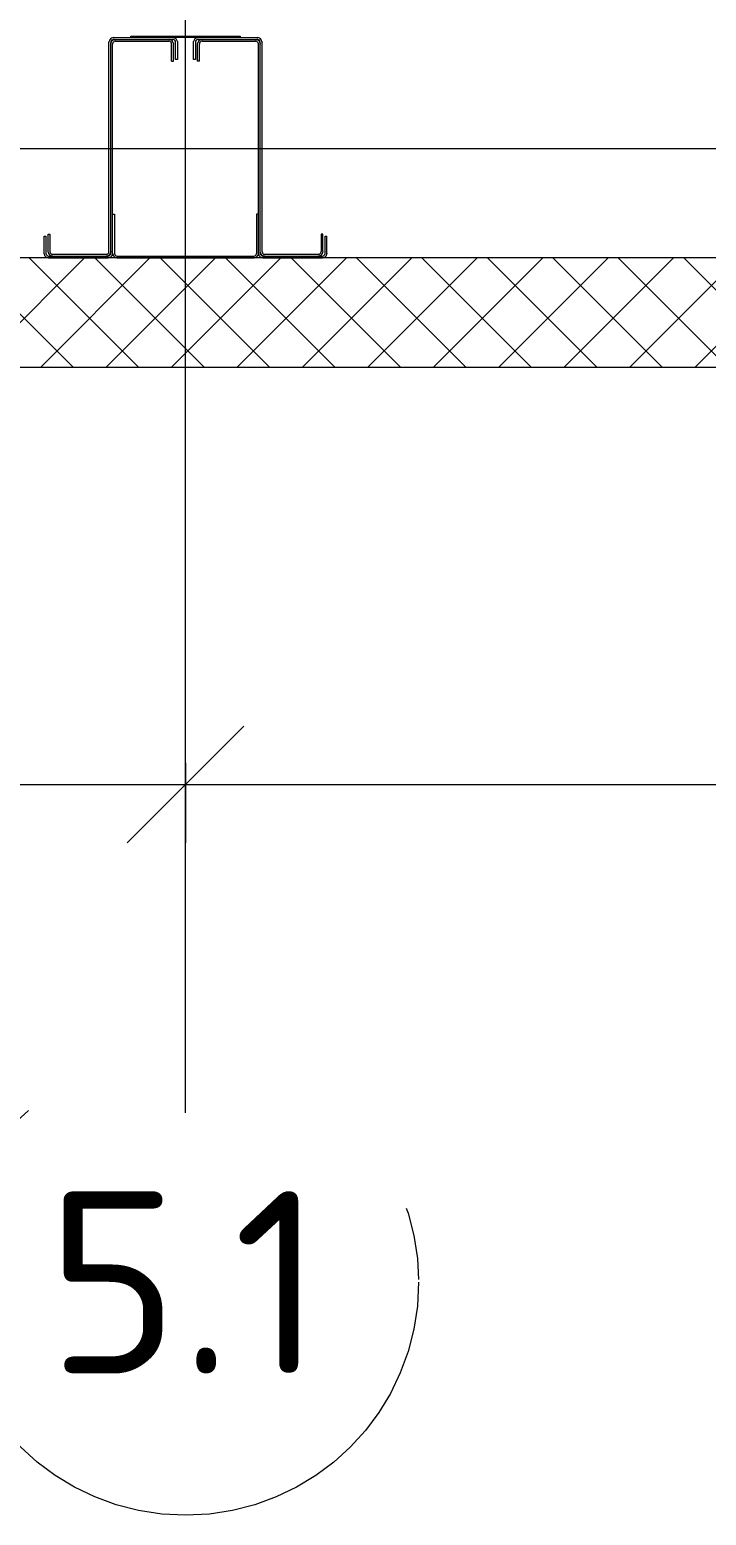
# Model space of a CAD drawing. Header units: metres. Extents: x -2111 to 158, y 19 to 1277.
# Drawn here: x 43.562 to 44.49, y 19.461 to 21.5 of the extents above; entities that cross this region are included whole.
import ezdxf
from ezdxf.enums import TextEntityAlignment as Align

# ---------------------------------------------------------------- set-up
doc = ezdxf.new("R2010")
doc.units = ezdxf.units.M
doc.header["$PDMODE"] = 35
doc.header["$PDSIZE"] = 0.03
for name, pattern in [('XKITLINE00', [0]), ('XKITLINE02', [4, 2, -2]), ('Xref_level ST-8$0$DASHDOT', [25.4, 12.7, -6.35, 0, -6.35])]:
    doc.linetypes.add(name, pattern=pattern)
doc.layers.get('Defpoints').update_dxf_attribs({"color": 4})
for name, color, linetype, lineweight in [('Part', 5, 'Continuous', 0), ('S-WALL-PATT', 7, 'Continuous', 0), ('Выноски', 7, 'Continuous', 15), ('Оси', 250, 'Xref_level ST-8$0$DASHDOT', 5), ('Привязки', 7, 'Continuous', 9)]:
    doc.layers.add(name, color=color, linetype=linetype, lineweight=lineweight)
doc.styles.add('Норм 2.5', font='isocpeur.ttf', dxfattribs={"height": 2.5})
doc.dimstyles.new('Норм Оси', dxfattribs={"dimtxt": 2.5, "dimasz": 2, "dimexe": 1, "dimexo": 0.6267, "dimgap": 0.81, "dimtad": 1, "dimdec": 0, "dimlfac": 1000, "dimrnd": 10, "dimzin": 0, "dimtxsty": 'Норм 2.5', "dimblk": 'OBLIQUE', "dimcen": 0.9, "dimdle": 1.2, "dimclrd": 256, "dimclrt": 256, "dimadec": 3, "dimazin": 0, "dimtfac": 1, "dimtdec": 0, "dimtofl": 0, "dimtmove": 0, "dimatfit": 3, "dimfxl": 1, "dimtfill": 1, "dimtolj": 1, "dimtzin": 0, "dimlwd": -1, "dimlwe": -1, "dimarcsym": 0})

# ---------------------------------------------------------------- blocks, each defined once
blk = doc.blocks.new('Колонна К2')
at = {"layer": 'Part', "linetype": 'XKITLINE00', "lineweight": 0}
for p, q in [((-105, 146), (-104.9338393723592, 146.9250464488287)), ((-105, -141), (-105, 146)), ((-102.4529647831805, 146.5683505327906), (-102.5, 145.9107122735586)), ((-102.5, -141.0892877264414), (-102.5, 145.9107122735586)), ((-102.5, 143.5892877264414), (-102.440160356462, 144.4259552691365)), ((-102.5, -143.4107122735586), (-102.5, 143.5892877264414)), ((-99.95928576774895, 144.0692593530985), (-100, 143.5)), ((-100, -143.5), (-100, 143.5)), ((-99.42504644859582, 152.4338393722428), (-98.5, 152.5)), ((-98.41071227332577, 150), (-99.06835053255782, 149.9529647834133)), ((-98.5, 152.5), (-17.5, 152.5)), ((-98.41071227332577, 150), (-17.58928772620857, 150)), ((-96.92595526902005, 149.9401603563456), (-96.08928772620857, 150)), ((-96, 147.5), (-96.56925935298204, 147.4592857675161)), ((-96.08928772620857, 150), (-22.91071227332577, 150)), ((-96, 147.5), (-23, 147.5)), ((-22.43074064701796, 147.4592857675161), (-23, 147.5)), ((-22.91071227332577, 150), (-22.07404473097995, 149.9401603563456)), ((-19, 143.5), (-19.04071423225105, 144.0692593530985)), ((-19, 120), (-19, 143.5)), ((-16.93164946697652, 149.9529647834133), (-17.58928772620857, 150)), ((-17.5, 152.5), (-16.57495355140418, 152.4338393722428)), ((-16.559839643538, 144.4259552691365), (-16.5, 143.5892877264414)), ((-16.5, 120), (-16.5, 143.5892877264414)), ((-13.5, 145.9107122735586), (-13.54703521635383, 146.5683505327906)), ((-13.5, 122.5), (-13.5, 145.9107122735586)), ((-11.06616062764078, 146.9250464488287), (-11, 146)), ((-11, 146), (-11, 122.5)), ((11, 146), (11.06616062764078, 146.9250464488287)), ((11, 122.5), (11, 146)), ((13.54703521681949, 146.5683505327906), (13.5, 145.9107122735586)), ((13.5, 145.9107122735586), (13.5, 122.5)), ((16.5, 143.5892877264414), (16.559839643538, 144.4259552691365)), ((16.5, 120), (16.5, 143.5892877264414)), ((16.57495355140418, 152.4338393722428), (17.5, 152.5)), ((17.58928772667423, 150), (16.93164946744218, 149.9529647834133)), ((17.5, 152.5), (98.5, 152.5)), ((17.58928772667423, 150), (98.41071227379143, 150)), ((19.04071423271671, 144.0692593530985), (19, 143.5)), ((19, 120), (19, 143.5)), ((22.07404473097995, 149.9401603563456), (22.91071227379143, 150)), ((23, 147.5), (22.43074064701796, 147.4592857675161)), ((22.91071227379143, 150), (96.08928772667423, 150)), ((23, 147.5), (96, 147.5)), ((96.56925935298204, 147.4592857675161), (96, 147.5)), ((96.08928772667423, 150), (96.92595526902005, 149.9401603563456)), ((99.06835053302348, 149.9529647834133), (98.41071227379143, 150)), ((98.5, 152.5), (99.42504644859582, 152.4338393722428)), ((100, 143.5), (99.95928576774895, 144.0692593530985)), ((100, -143.5), (100, 143.5)), ((102.440160356462, 144.4259552691365), (102.5, 143.5892877264414)), ((102.5, 145.9107122735586), (102.4529647836462, 146.5683505327906)), ((102.5, -141.0892877264414), (102.5, 145.9107122735586)), ((102.5, -143.4107122735586), (102.5, 143.5892877264414)), ((104.9338393723592, 146.9250464488287), (105, 146)), ((105, -141), (105, 146)), ((-11, 122.5), (-13.5, 122.5)), ((13.5, 122.5), (11, 122.5)), ((-19, 120), (-16.5, 120)), ((19, 120), (16.5, 120)), ((-100, -143.5), (-100, -89.93383938604177)), ((-100, -89.93383938604177), (-97.5, -89.93383938604177)), ((-97.5, -89.93383938604177), (-97.47648239159025, -143.7395314031746)), ((97.5, -89.93383938604177), (97.47648239159025, -143.7395314031746)), ((100, -89.93383938604177), (97.5, -89.93383938604177)), ((100.0330803138204, -143.9625232244143), (100, -89.93383938604177)), ((-194, -143.5), (-194, -120)), ((-194, -120), (-191.5, -120)), ((-191.5, -120), (-191.5, -143.4107122735586)), ((-188.5, -117.5), (-186, -117.5)), ((-188.5, -141.0892877264414), (-188.5, -117.5)), ((-186, -117.5), (-186, -141)), ((188.5, -117.5), (186, -117.5)), ((186, -117.5), (186, -141)), ((188.5, -141.0892877264414), (188.5, -117.5)), ((191.5, -120), (191.5, -120)), ((191.5, -120), (191.5, -120)), ((191.5, -143.4107122735586), (191.5, -120)), ((191.5, -120), (194, -120)), ((194, -143.5), (194, -120)), ((-188.440160356462, -141.9259552691365), (-188.5, -141.0892877264414)), ((-186, -141), (-185.9592857672833, -141.5692593530985)), ((-105.040714232251, -141.5692593530985), (-105, -141)), ((-102.5, -141.0892877264414), (-102.559839643538, -141.9259552691365)), ((102.559839643538, -141.9259552691365), (102.5, -141.0892877264414)), ((105, -141), (105.0407142327167, -141.5692593530985)), ((185.959285767749, -141.5692593530985), (186, -141)), ((188.5, -141.0892877264414), (188.440160356462, -141.9259552691365)), ((-193.9338393723592, -144.4250464488287), (-194, -143.5)), ((-191.5, -143.4107122735586), (-191.4529647831805, -144.0683505327906)), ((-187.5, -150), (-188.4250464485958, -149.9338393722428)), ((-188.0683505325578, -147.4529647834133), (-187.4107122733258, -147.5)), ((-187.5, -150), (-106.5, -150)), ((-187.4107122733258, -147.5), (-106.5892877262086, -147.5)), ((-182.0892877262086, -147.5), (-182.9259552690201, -147.4401603563456)), ((-182.569259352982, -144.9592857675161), (-182, -145)), ((-182.0892877262086, -147.5), (-108.9107122733258, -147.5)), ((-182, -145), (-109, -145)), ((-109, -145), (-108.430740647018, -144.9592857675161)), ((-108.0740447309799, -147.4401603563456), (-108.9107122733258, -147.5)), ((-106.5892877262086, -147.5), (-105.9316494669765, -147.4529647834133)), ((-105.5749535514042, -149.9338393722428), (-106.5, -150)), ((-102.5470352163538, -144.0683505327906), (-102.5, -143.4107122735586)), ((-99.93383937235922, -144.4250464488287), (-100, -143.5)), ((-97.5, -143.4107122735586), (-97.4529647831805, -144.0683505327906)), ((-94.42504644854769, -149.9338393722575), (94.42504644854789, -149.9338393722575)), ((-94.06835053264085, -147.4529647834324), (94.06835053264102, -147.4529647834324)), ((97.5, -143.4107122735586), (97.4529647831805, -144.0683505327906)), ((99.93383937235922, -144.4250464488287), (100, -143.5)), ((100.0661606276408, -144.4250464488287), (100, -143.5)), ((102.5, -143.4107122735586), (102.5470352168195, -144.0683505327906)), ((106.5, -150), (105.5749535514042, -149.9338393722428)), ((105.9316494674422, -147.4529647834133), (106.5892877266742, -147.5)), ((106.5, -150), (187.5, -150)), ((106.5892877266742, -147.5), (187.4107122737914, -147.5)), ((108.9107122737914, -147.5), (108.0740447309799, -147.4401603563456)), ((108.430740647018, -144.9592857675161), (109, -145)), ((108.9107122737914, -147.5), (182.0892877266742, -147.5)), ((109, -145), (182, -145)), ((182, -145), (182.569259352982, -144.9592857675161)), ((182.9259552690201, -147.4401603563456), (182.0892877266742, -147.5)), ((187.4107122737914, -147.5), (188.0683505330235, -147.4529647834133)), ((188.4250464485958, -149.9338393722428), (187.5, -150)), ((191.4529647836462, -144.0683505327906), (191.5, -143.4107122735586)), ((194, -143.5), (193.9338393723592, -144.4250464488287))]:
    blk.add_line(p, q, dxfattribs=at)
at = {"layer": 'Part', "linetype": 'XKITLINE02', "lineweight": 0}
for p, q in [((-100, -140.0001452717697), (-100, 139.9998547282303)), ((100, -140.0001452717697), (100, 139.9998547282303))]:
    blk.add_line(p, q, dxfattribs=at)
at = {"layer": 'Part', "linetype": 'XKITLINE00', "lineweight": 0}
blk.add_lwpolyline([(-74.99999999999999, 152.5), (-74.99999999999999, 154.5), (74.99999999999999, 154.5), (74.99999999999999, 152.5), (-74.99999999999999, 152.5)], dxfattribs=at)
for centre, radius, start, end in [((-98.5, 146), 6.499999999995562, 98.18181817978395, 171.8181818202161), ((-98.5, 146), 3.993614015769151, 98.18181817978395, 171.8181818202161), ((-96, 143.5), 6.506385984226687, 98.18181817978395, 171.8181818202161), ((-96, 143.5), 3.999999999991231, 98.18181817978395, 171.8181818202161), ((-23, 143.5), 3.999999999987617, 8.181818179783926, 81.81818182021608), ((-23, 143.5), 6.50638598422186, 8.181818179783926, 81.81818182021608), ((-17.5, 146), 3.993614015776985, 8.181818179783926, 81.81818182021608), ((-17.5, 146), 6.499999999989522, 8.181818179783926, 81.81818182021608), ((17.5, 146), 6.499999999999175, 98.18181817978395, 171.8181818202161), ((17.5, 146), 3.993614015773978, 98.18181817978395, 171.8181818202161), ((23, 143.5), 6.506385984229692, 98.18181817978395, 171.8181818202161), ((23, 143.5), 3.999999999996058, 98.18181817978395, 171.8181818202161), ((96, 143.5), 3.999999999996058, 8.181818179783926, 81.81818182021608), ((96, 143.5), 6.506385984231515, 8.181818179783926, 81.81818182021608), ((98.5, 146), 3.993614015764325, 8.181818179783926, 81.81818182021608), ((98.5, 146), 6.499999999989522, 8.181818179783926, 81.81818182021608), ((-182, -141), 6.506385984230301, 188.1818181797839, 261.8181818202161), ((-182, -141), 3.999999999987617, 188.1818181797839, 261.8181818202161), ((-109, -141), 3.999999999991231, 278.1818181797839, 351.8181818202161), ((-109, -141), 6.506385984226687, 278.1818181797839, 351.8181818202161), ((109, -141), 6.506385984231515, 188.1818181797839, 261.8181818202161), ((109, -141), 3.999999999996058, 188.1818181797839, 261.8181818202161), ((182, -141), 4.000000000000884, 278.1818181797839, 351.8181818202161), ((182, -141), 6.506385984222467, 278.1818181797839, 351.8181818202161), ((-187.5, -143.5), 6.499999999998569, 188.1818181797839, 261.8181818202161), ((-187.5, -143.5), 3.993614015776985, 188.1818181797839, 261.8181818202161), ((-106.5, -143.5), 3.993614015769151, 278.1818181797839, 351.8181818202161), ((-106.5, -143.5), 6.499999999999782, 278.1818181797839, 351.8181818202161), ((-93.5, -143.5), 6.499999999998569, 188.181818179784, 261.8181818202164), ((-93.5, -143.5), 3.993614015776985, 188.181818179784, 261.8181818202164), ((93.5, -143.5), 3.993614015776985, 278.1818181797836, 351.8181818202161), ((93.5, -143.5), 6.499999999998569, 278.1818181797836, 351.8181818202161), ((106.5, -143.5), 6.499999999993742, 188.1818181797839, 261.8181818202161), ((106.5, -143.5), 3.993614015764325, 188.1818181797839, 261.8181818202161), ((187.5, -143.5), 3.993614015778804, 278.1818181797839, 351.8181818202161), ((187.5, -143.5), 6.499999999999782, 278.1818181797839, 351.8181818202161)]:
    blk.add_arc(centre, radius, start, end, dxfattribs=at)
blk = doc.blocks.new('*U149')
at = {"layer": 'S-WALL-PATT', "lineweight": 0, "true_color": 0x636466}
h = blk.add_hatch(dxfattribs=at)
h.set_pattern_fill('ANSI37', color=251, scale=20)
h.set_pattern_definition([(45, (0, 0), (-44.90128060534577, 44.90128060534577), []), (135, (0, 0), (-44.90128060534577, -44.90128060534576), [])])
h.paths.add_polyline_path([(-150, 0), (-1.4210854715202e-14, 0), (-1.4210854715202e-14, 1939.999999999999), (-150, 1939.999999999999)])
at = {"color": 0}
blk.add_lwpolyline([(-150, 0), (0, 0), (0, 1940), (-150, 1940)], close=True, dxfattribs=at)
blk = doc.blocks.new('_Oblique')
at = {"color": 0, "linetype": 'ByBlock', "lineweight": -2}
blk.add_line((-0.5, -0.5), (0.5, 0.5), dxfattribs=at)
blk = doc.blocks.new('*D207')
at = {"layer": 'Defpoints', "color": 0}
for p in [(43.7756329277754, 20.54367228226995), (43.7756329277754, 20.46367228226995), (40.67563292777595, 20.29790423234977)]:
    blk.add_point(p, dxfattribs=at)
at = {"layer": 'Привязки', "color": 0}
for p, q in [((40.67563292777595, 20.34804023234976), (40.67563292777595, 20.54367228226995)), ((43.7756329277754, 20.49353628226995), (43.7756329277754, 20.38367228226996))]:
    blk.add_line(p, q, dxfattribs=at)
at = {"layer": 'Привязки'}
blk.add_line((40.57963292777595, 20.46367228226995), (43.8716329277754, 20.46367228226995), dxfattribs=at)
at = {"layer": 'Привязки', "xscale": 0.16, "yscale": 0.16, "zscale": 0.16, "rotation": 180}
blk.add_blockref('_Oblique', (40.67563292777595, 20.46367228226995), dxfattribs=at)
at = {"layer": 'Привязки', "xscale": 0.16, "yscale": 0.16, "zscale": 0.16}
blk.add_blockref('_Oblique', (43.7756329277754, 20.46367228226995), dxfattribs=at)
at = {"layer": 'Привязки', "insert": (42.22563292777568, 20.62847228226995), "char_height": 0.2, "attachment_point": 5, "style": 'Норм 2.5', "bg_fill": 3, "box_fill_scale": 1.1, "bg_fill_color": 256, "bg_fill_true_color": 13158600, "bg_fill_transparency": 0}
blk.add_mtext('\\A1;3100', dxfattribs=at)
blk = doc.blocks.new('*D208')
at = {"layer": 'Defpoints', "color": 0}
for p in [(46.67563292777595, 20.46367228226995), (43.7756329277754, 20.22921698802406), (46.67563292777595, 20.22921698802406)]:
    blk.add_point(p, dxfattribs=at)
at = {"layer": 'Привязки', "color": 0}
for p, q in [((43.7756329277754, 20.27935298802406), (43.7756329277754, 20.54367228226995)), ((46.67563292777595, 20.27935298802406), (46.67563292777595, 20.54367228226995))]:
    blk.add_line(p, q, dxfattribs=at)
at = {"layer": 'Привязки'}
blk.add_line((43.67963292777541, 20.46367228226995), (46.77163292777595, 20.46367228226995), dxfattribs=at)
at = {"layer": 'Привязки', "xscale": 0.16, "yscale": 0.16, "zscale": 0.16, "rotation": 180}
blk.add_blockref('_Oblique', (43.7756329277754, 20.46367228226995), dxfattribs=at)
at = {"layer": 'Привязки', "xscale": 0.16, "yscale": 0.16, "zscale": 0.16}
blk.add_blockref('_Oblique', (46.67563292777595, 20.46367228226995), dxfattribs=at)
at = {"layer": 'Привязки', "insert": (45.22563292777568, 20.62847228226995), "char_height": 0.2, "attachment_point": 5, "style": 'Норм 2.5', "bg_fill": 3, "box_fill_scale": 1.1, "bg_fill_color": 256, "bg_fill_true_color": 13158600, "bg_fill_transparency": 0}
blk.add_mtext('\\A1;2900', dxfattribs=at)
blk = doc.blocks.new('axis_name')
at = {"lineweight": 9}
blk.add_circle((0, 0), 3.197834297075078, dxfattribs=at)
at = {"style": 'Норм 2.5'}
blk.add_attdef('AXIS_NAME', text='', height=2.5, dxfattribs=at).set_placement((0, 0), align=Align.MIDDLE_CENTER)

msp = doc.modelspace()

# ---------------------------------------------------------------- linework, layer by layer
at = {"layer": 'Оси'}
for p, q in [((43.7756329277754, 20.01308643412108), (43.7756329277754, 34.06478251338697)), ((47.60342223775388, 21.33646920132674), (24.68035504093768, 21.33646920132674))]:
    msp.add_line(p, q, dxfattribs=at)

# ---------------------------------------------------------------- block references
at = {"color": 1, "xscale": 0.001, "yscale": 0.001, "zscale": 0.001}
msp.add_blockref('Колонна К2', (43.77563292777631, 21.33646920132674), dxfattribs=at)
at = {"layer": 'Выноски', "xscale": 0.001, "yscale": 0.001, "zscale": 0.001, "rotation": 90}
msp.add_blockref('*U149', (44.57563292777559, 21.18646920132687), dxfattribs=at)
at = {"layer": 'Оси', "xscale": 0.1, "yscale": 0.1, "zscale": 0.1}
msp.add_blockref('axis_name', (43.7756329277754, 19.78051666706074), dxfattribs=at).add_auto_attribs({'AXIS_NAME': '5.1'})

# ---------------------------------------------------------------- next in the draw order: dimensions: what is measured, and where the dimension line sits
at = {"layer": 'Привязки'}
dim = msp.add_linear_dim(base=(43.7756329277754, 20.46367228226995), p1=(40.67563292777595, 20.29790423234977), p2=(43.7756329277754, 20.54367228226995), dimstyle='Норм Оси', dxfattribs=at)
dim.commit()
dim.dimension.update_dxf_attribs({"geometry": '*D207', "text_midpoint": (42.22563292777568, 20.62847228226995)})

# ---------------------------------------------------------------- next in the draw order: dimensions: what is measured, and where the dimension line sits
dim = msp.add_linear_dim(base=(46.67563292777595, 20.46367228226995), p1=(43.7756329277754, 20.22921698802406), p2=(46.67563292777595, 20.22921698802406), dimstyle='Норм Оси', dxfattribs=at)
dim.commit()
dim.dimension.update_dxf_attribs({"geometry": '*D208', "text_midpoint": (45.22563292777568, 20.62847228226995)})

doc.saveas('drawing.dxf')
